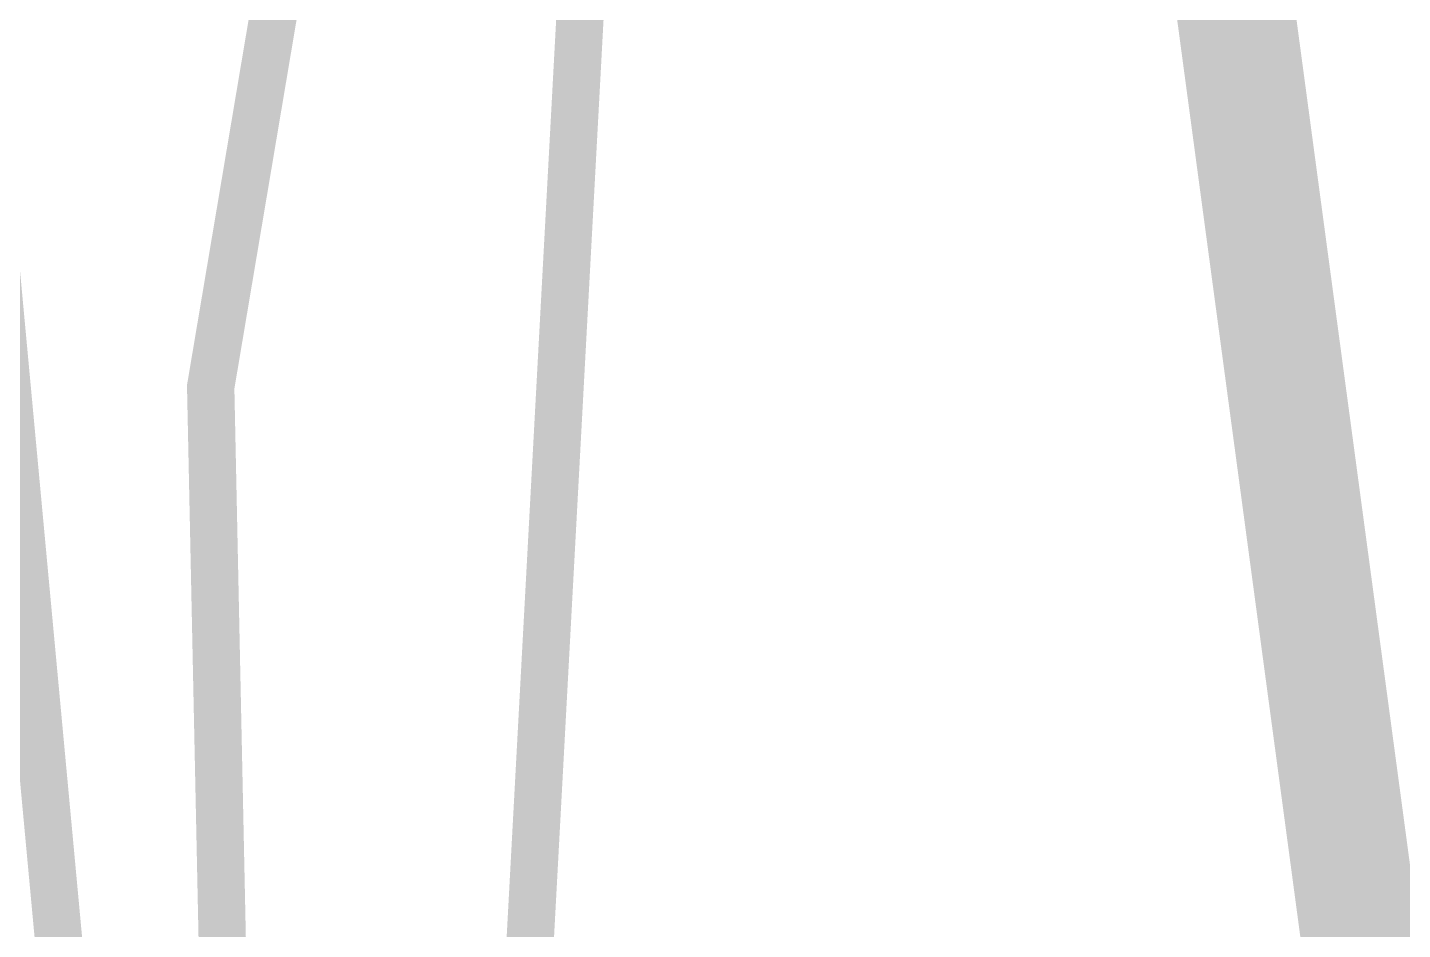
# Model space of a CAD drawing. Header units: metres. Extents: x 561401 to 594056, y 8460144 to 8508504.
# Drawn here: x 572879.41 to 572885.23, y 8476507.15 to 8476510.96 of the extents above; entities that cross this region are included whole.
import ezdxf

# ---------------------------------------------------------------- set-up
doc = ezdxf.new("R2010")
doc.units = ezdxf.units.M
for name, color, linetype in [('1.1. DERECHO DE VIA', 230, 'Continuous'), ('1.2. AFECTADOS BASE GRAFICA ESTATAL NO INSCRITO', 30, 'Continuous'), ('1.2. AFECTADOS BASE GRAFICA SUNARP', 150, 'Continuous'), ('1.7 PIRCA DE PIEDRA', 8, 'Continuous')]:
    doc.layers.add(name, color=color, linetype=linetype)

msp = doc.modelspace()

# ---------------------------------------------------------------- linework, layer by layer
at = {"layer": '1.1. DERECHO DE VIA', "color": 230, "linetype": 'Continuous', "lineweight": 40, "ltscale": 0.2, "const_width": 0.5}
msp.add_lwpolyline([(572894.7189, 8476541.0729), (572882.5902, 8476525.4099), (572885.2102, 8476505.8928), (572890.3972, 8476486.5772), (572895.5593, 8476467.2551), (572894.8159, 8476447.4991), (572884.2486, 8476430.7903), (572868.5983, 8476418.3419), (572852.8752, 8476405.9814), (572837.152, 8476393.6208), (572820.3764, 8476382.841), (572801.2392, 8476377.2831), (572781.3548, 8476375.1386), (572761.4669, 8476373.0238), (572741.5793, 8476370.9062)], dxfattribs=at)
at = {"layer": '1.2. AFECTADOS BASE GRAFICA ESTATAL NO INSCRITO', "color": 64, "linetype": 'Continuous', "lineweight": -3, "const_width": 0.2}
msp.add_lwpolyline([(572907.3548, 8476517.5263), (572888.3527, 8476512.6045), (572879.1683, 8476511.1445), (572879.6123, 8476506.3761), (572879.6123, 8476506.3761), (572873.4103, 8476501.8288), (572863.7859, 8476499.7951), (572863.445, 8476486.8863), (572870.593, 8476466.668), (572882.6855, 8476471.7497), (572889.2656, 8476468.1525), (572889.9345, 8476462.5713), (572889.9728, 8476457.6409), (572889.4782, 8476453.2929), (572888.6823, 8476450.2088), (572887.5523, 8476445.5199), (572885.6099, 8476441.3885)], dxfattribs=at)
at = {"layer": '1.2. AFECTADOS BASE GRAFICA SUNARP', "color": 64, "linetype": 'Continuous', "lineweight": -3, "const_width": 0.2}
msp.add_lwpolyline([(572455.0459, 8476410.5333), (572492.1588, 8476410.4299), (572529.2716, 8476410.3264), (572603.4973, 8476410.1192), (572640.6101, 8476410.0155), (572677.7229, 8476409.9118), (572714.9389, 8476446.6865), (572752.0518, 8476446.5826), (572789.1647, 8476446.4788), (572863.4939, 8476483.1493), (572864.4368, 8476484.081), (572863.445, 8476486.8863), (572863.7859, 8476499.7951), (572873.4103, 8476501.8288), (572879.6123, 8476506.3761), (572879.1683, 8476511.1445), (572888.3527, 8476512.6045), (572895.0615, 8476514.3422), (572900.7102, 8476519.9238), (572937.8232, 8476519.8198), (572975.1432, 8476593.4729), (572975.3502, 8476667.2303), (572975.8677, 8476851.6249)], dxfattribs=at)
at = {"layer": '1.7 PIRCA DE PIEDRA', "color": 64, "linetype": 'Continuous', "lineweight": -3, "const_width": 0.2}
msp.add_lwpolyline([(572880.9853, 8476514.1774), (572881.9052, 8476513.9095), (572881.341, 8476503.4529), (572882.5506, 8476497.0544), (572884.2497, 8476491.765), (572887.0525, 8476489.4116), (572889.3831, 8476487.4408), (572892.8747, 8476486.3155), (572892.5435, 8476485.288), (572888.4641, 8476486.9824), (572886.6358, 8476488.3226), (572883.5629, 8476491.1601), (572882.593, 8476492.7504), (572880.6856, 8476501.0169), (572880.2974, 8476504.1782), (572880.1874, 8476509.4428), (572880.9853, 8476514.1774)], dxfattribs=at)

doc.saveas('drawing.dxf')
